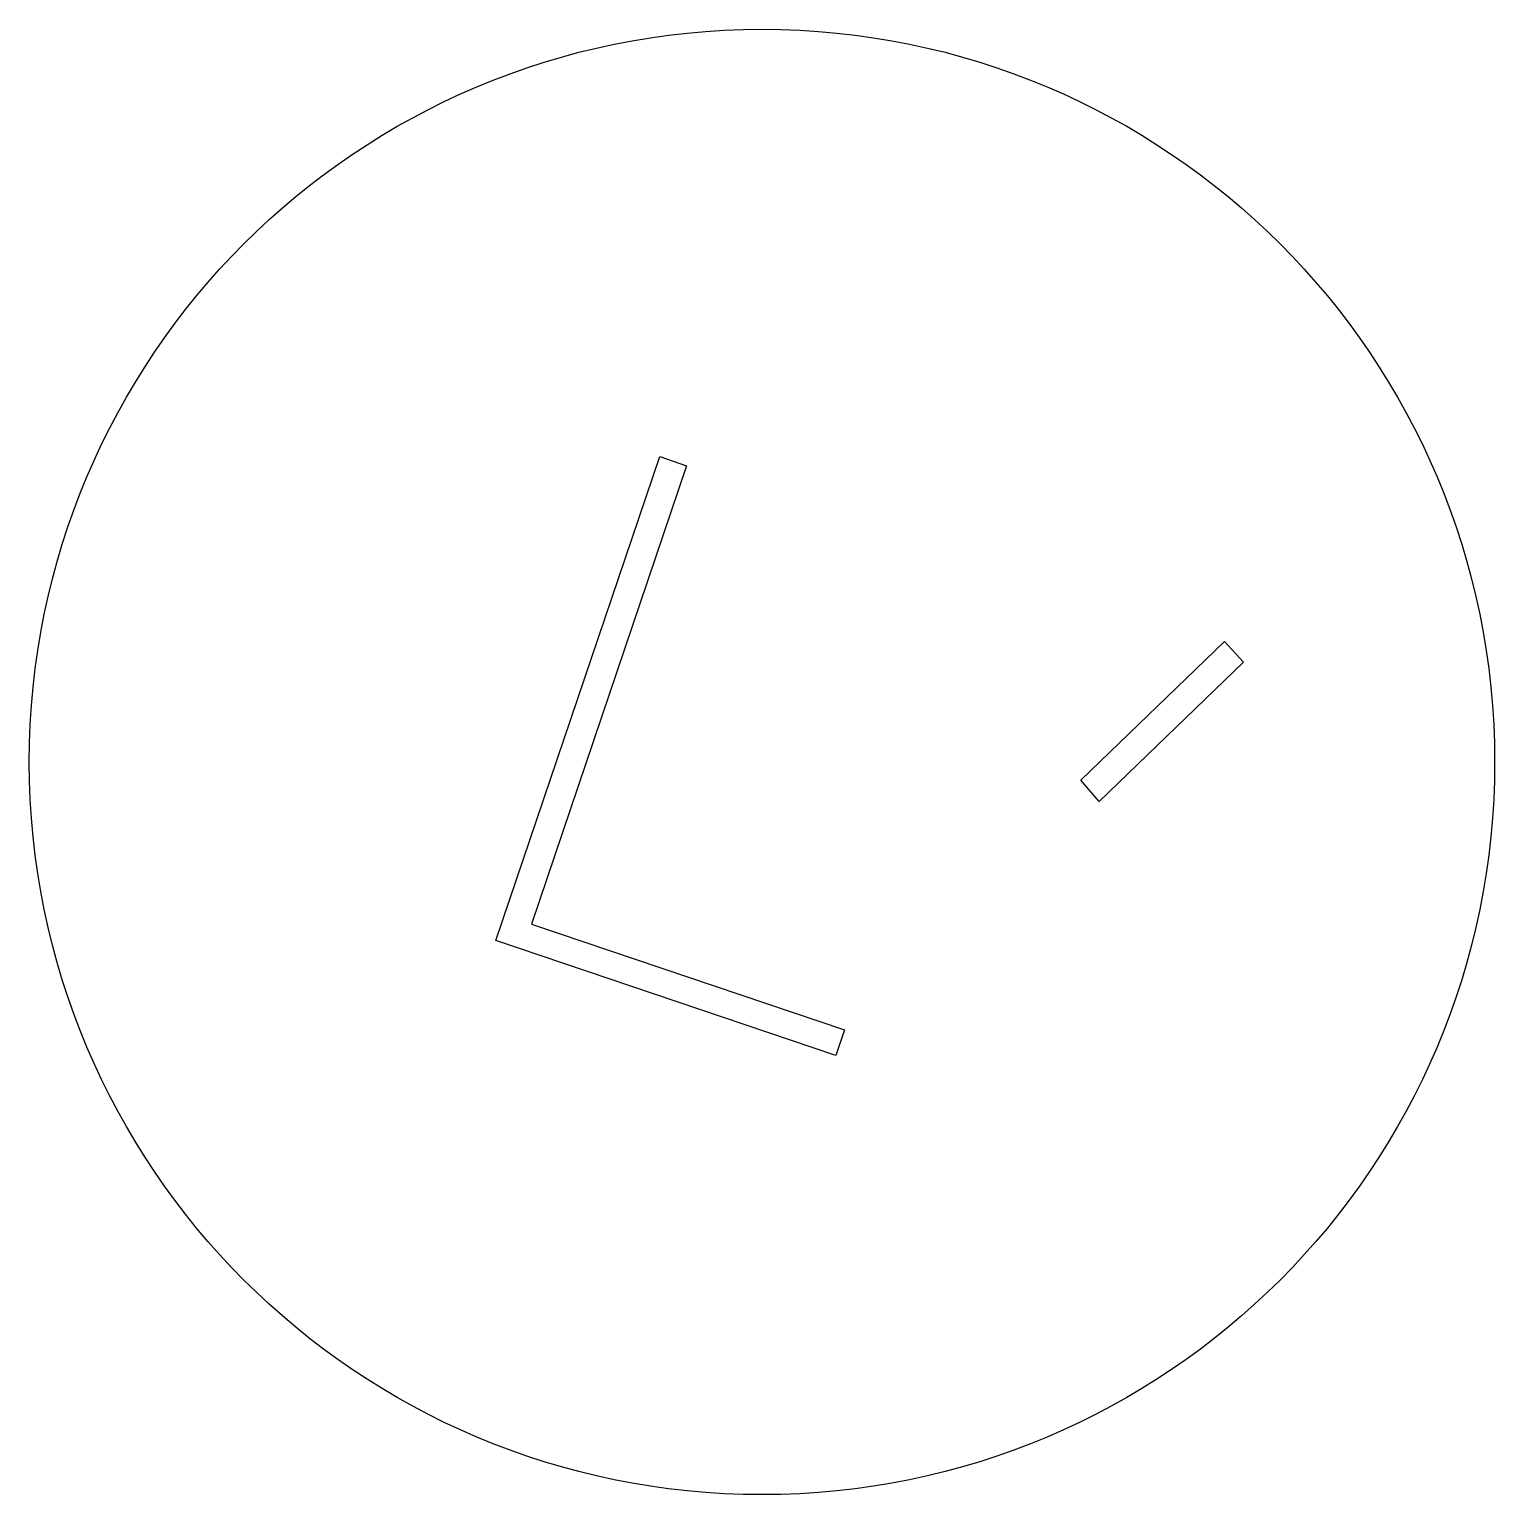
# Model space of a CAD drawing. Header units: metres. Extents: x 2661611.67 to 2661612.67, y 1209488.63 to 1209489.63.
import ezdxf

# ---------------------------------------------------------------- set-up
doc = ezdxf.new("R2010")
doc.units = ezdxf.units.M

msp = doc.modelspace()

# ---------------------------------------------------------------- linework, layer by layer
at = {"transparency": 33554687}
for p, q in [((2661611.9925, 1209489.0126), (2661612.1043, 1209489.3428)), ((2661612.1043, 1209489.3428), (2661612.1227, 1209489.3365)), ((2661612.1227, 1209489.3365), (2661612.0168, 1209489.0238)), ((2661612.3917, 1209489.122), (2661612.4898, 1209489.2167)), ((2661612.4898, 1209489.2167), (2661612.5027, 1209489.2024)), ((2661612.5027, 1209489.2024), (2661612.4042, 1209489.1074)), ((2661612.4042, 1209489.1074), (2661612.3917, 1209489.122)), ((2661612.0168, 1209489.0238), (2661612.2304, 1209488.9515)), ((2661612.2245, 1209488.934), (2661611.9925, 1209489.0126)), ((2661612.2304, 1209488.9515), (2661612.2245, 1209488.934))]:
    msp.add_line(p, q, dxfattribs=at)
msp.add_circle((2661612.1741, 1209489.1344), 0.5, dxfattribs=at)

doc.saveas('drawing.dxf')
